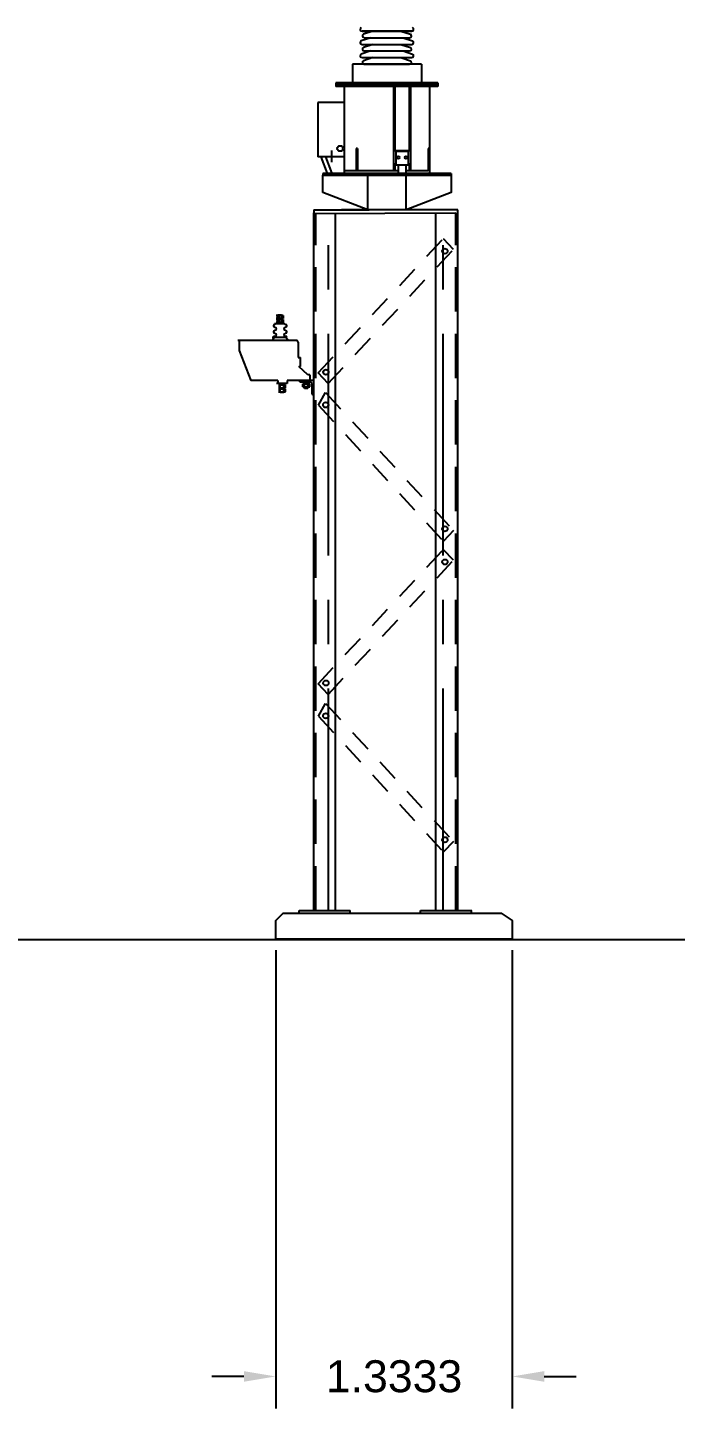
# Model space of a CAD drawing. Header units: inches. Extents: x 25.4 to 67.8, y 12.4 to 30.4.
# Drawn here: x 42.08 to 45.73, y 12.42 to 20.21 of the extents above; entities that cross this region are included whole.
import ezdxf

# ---------------------------------------------------------------- set-up
doc = ezdxf.new("R2010")
doc.units = ezdxf.units.IN
doc.header["$MEASUREMENT"] = 0
for name, pattern in [('CENTER', [2, 1.25, -0.25, 0.25, -0.25]), ('HIDDEN', [0.375, 0.25, -0.125]), ('HIDDEN2', [0.1875, 0.125, -0.0625]), ('HIDDENX2', [0.75, 0.5, -0.25])]:
    doc.linetypes.add(name, pattern=pattern)
for name, color, linetype in [('EST', 4, 'Continuous'), ('EXISTENTE', 7, 'Continuous'), ('HUECO', 7, 'Continuous'), ('L50X5', 1, 'Continuous'), ('L75X7', 2, 'Continuous'), ('LAM10', 2, 'Continuous'), ('medidas', 3, 'Continuous'), ('MURO', 1, 'Continuous'), ('OBJ', 7, 'Continuous')]:
    doc.layers.add(name, color=color, linetype=linetype)
doc.styles.get("Standard").update_dxf_attribs({"font": 'arial.ttf'})
doc.dimstyles.get("Standard").update_dxf_attribs({"dimtxt": 0.18, "dimasz": 0.18, "dimexe": 0.18, "dimexo": 0.0625, "dimgap": 0.09, "dimtad": 0, "dimtih": 1, "dimtoh": 1, "dimdec": 4, "dimzin": 0, "dimdsep": 46, "dimtxsty": 'Standard', "dimcen": 0.09, "dimadec": 0, "dimazin": 0, "dimtfac": 1, "dimtdec": 4, "dimtofl": 0, "dimtmove": 0, "dimatfit": 3, "dimfxl": 1, "dimtolj": 1, "dimtzin": 0, "dimarcsym": 0})

# ---------------------------------------------------------------- blocks, each defined once
blk = doc.blocks.new('*X24')
at = {"color": 0}
for p, q in [((4975.5, 7405.3), (4980.5, 7410.3)), ((4975.5, 7406.2), (4979.6, 7410.3)), ((4975.5, 7407.1), (4978.7, 7410.3)), ((4975.5, 7408), (4977.8, 7410.3)), ((4975.5, 7408.8), (4976.9, 7410.3)), ((4975.5, 7409.7), (4976.1, 7410.3)), ((4976.4, 7405.3), (4981.4, 7410.3)), ((4977.2, 7405.3), (4982.2, 7410.3)), ((4978.1, 7405.3), (4983.1, 7410.3)), ((4979, 7405.3), (4984, 7410.3)), ((4979.9, 7405.3), (4984.9, 7410.3)), ((4980.8, 7405.3), (4985.8, 7410.3)), ((4981.7, 7405.3), (4986.7, 7410.3)), ((4982.5, 7405.3), (4987.5, 7410.3)), ((4983.4, 7405.3), (4988.4, 7410.3)), ((4984.3, 7405.3), (4989.3, 7410.3)), ((4985.2, 7405.3), (4990.2, 7410.3)), ((4986.1, 7405.3), (4991.1, 7410.3)), ((4987, 7405.3), (4992, 7410.3)), ((4987.9, 7405.3), (4992.9, 7410.3)), ((4988.7, 7405.3), (4993.7, 7410.3)), ((4989.6, 7405.3), (4994.6, 7410.3)), ((4990.5, 7405.3), (4995.5, 7410.3)), ((4991.4, 7405.3), (4996.4, 7410.3)), ((4992.3, 7405.3), (4997.3, 7410.3)), ((4993.2, 7405.3), (4998.2, 7410.3)), ((4994, 7405.3), (4999, 7410.3)), ((4994.9, 7405.3), (4999.9, 7410.3)), ((4995.8, 7405.3), (5000.5, 7410)), ((4996.7, 7405.3), (5000.5, 7409.1)), ((4997.6, 7405.3), (5000.5, 7408.2)), ((4998.5, 7405.3), (5000.5, 7407.3)), ((4999.3, 7405.3), (5000.5, 7406.4)), ((5000.2, 7405.3), (5000.5, 7405.6)), ((5000.5, 7407.3), (5003.5, 7410.3)), ((5000.5, 7408.2), (5002.6, 7410.3)), ((5000.5, 7409.1), (5001.7, 7410.3)), ((5000.5, 7410), (5000.8, 7410.3)), ((5000.5, 7406.4), (5004.3, 7410.3)), ((5000.5, 7405.6), (5005.2, 7410.3)), ((5001.1, 7405.3), (5006.1, 7410.3)), ((5002, 7405.3), (5007, 7410.3)), ((5002.9, 7405.3), (5007.9, 7410.3)), ((5003.8, 7405.3), (5008.8, 7410.3)), ((5004.6, 7405.3), (5009.6, 7410.3)), ((5005.5, 7405.3), (5010.5, 7410.3)), ((5006.4, 7405.3), (5011.4, 7410.3)), ((5007.3, 7405.3), (5012.3, 7410.3)), ((5008.2, 7405.3), (5013.2, 7410.3)), ((5009.1, 7405.3), (5014.1, 7410.3)), ((5009.9, 7405.3), (5014.9, 7410.3)), ((5010.8, 7405.3), (5015.8, 7410.3)), ((5011.7, 7405.3), (5016.7, 7410.3)), ((5012.6, 7405.3), (5017.6, 7410.3)), ((5013.5, 7405.3), (5018.5, 7410.3)), ((5014.4, 7405.3), (5019.4, 7410.3)), ((5015.3, 7405.3), (5020.3, 7410.3)), ((5016.1, 7405.3), (5021.1, 7410.3)), ((5017, 7405.3), (5022, 7410.3)), ((5017.9, 7405.3), (5022.9, 7410.3)), ((5018.8, 7405.3), (5023.8, 7410.3)), ((5019.7, 7405.3), (5024.7, 7410.3)), ((5020.6, 7405.3), (5025.5, 7410.2)), ((5021.4, 7405.3), (5025.5, 7409.3)), ((5022.3, 7405.3), (5025.5, 7408.5)), ((5023.2, 7405.3), (5025.5, 7407.6)), ((5024.1, 7405.3), (5025.5, 7406.7)), ((5025, 7405.3), (5025.5, 7405.8))]:
    blk.add_line(p, q, dxfattribs=at)
blk = doc.blocks.new('*X23')
at = {"color": 0}
for p, q in [((4651.5, 7405.7), (4656.1, 7410.3)), ((4651.5, 7406.6), (4655.2, 7410.3)), ((4651.5, 7407.5), (4654.3, 7410.3)), ((4651.5, 7408.3), (4653.4, 7410.3)), ((4651.5, 7409.2), (4652.6, 7410.3)), ((4651.5, 7410.1), (4651.7, 7410.3)), ((4652, 7405.3), (4657, 7410.3)), ((4652.9, 7405.3), (4657.9, 7410.3)), ((4653.7, 7405.3), (4658.7, 7410.3)), ((4654.6, 7405.3), (4659.6, 7410.3)), ((4655.5, 7405.3), (4660.5, 7410.3)), ((4656.4, 7405.3), (4661.4, 7410.3)), ((4657.3, 7405.3), (4662.3, 7410.3)), ((4658.2, 7405.3), (4663.2, 7410.3)), ((4659, 7405.3), (4664, 7410.3)), ((4659.9, 7405.3), (4664.9, 7410.3)), ((4660.8, 7405.3), (4665.8, 7410.3)), ((4661.7, 7405.3), (4666.7, 7410.3)), ((4662.6, 7405.3), (4667.6, 7410.3)), ((4663.5, 7405.3), (4668.5, 7410.3)), ((4664.4, 7405.3), (4669.4, 7410.3)), ((4665.2, 7405.3), (4670.2, 7410.3)), ((4666.1, 7405.3), (4671.1, 7410.3)), ((4667, 7405.3), (4672, 7410.3)), ((4667.9, 7405.3), (4672.9, 7410.3)), ((4668.8, 7405.3), (4673.8, 7410.3)), ((4669.7, 7405.3), (4674.7, 7410.3)), ((4670.5, 7405.3), (4675.5, 7410.3)), ((4671.4, 7405.3), (4676.4, 7410.3)), ((4672.3, 7405.3), (4676.5, 7409.5)), ((4673.2, 7405.3), (4676.5, 7408.6)), ((4674.1, 7405.3), (4676.5, 7407.7)), ((4675, 7405.3), (4676.5, 7406.8)), ((4675.8, 7405.3), (4676.5, 7405.9)), ((4676.5, 7407.7), (4679.1, 7410.3)), ((4676.5, 7408.6), (4678.2, 7410.3)), ((4676.5, 7409.5), (4677.3, 7410.3)), ((4676.5, 7406.8), (4680, 7410.3)), ((4676.5, 7405.9), (4680.8, 7410.3)), ((4676.7, 7405.3), (4681.7, 7410.3)), ((4677.6, 7405.3), (4682.6, 7410.3)), ((4678.5, 7405.3), (4683.5, 7410.3)), ((4679.4, 7405.3), (4684.4, 7410.3)), ((4680.3, 7405.3), (4685.3, 7410.3)), ((4681.1, 7405.3), (4686.1, 7410.3)), ((4682, 7405.3), (4687, 7410.3)), ((4682.9, 7405.3), (4687.9, 7410.3)), ((4683.8, 7405.3), (4688.8, 7410.3)), ((4684.7, 7405.3), (4689.7, 7410.3)), ((4685.6, 7405.3), (4690.6, 7410.3)), ((4686.4, 7405.3), (4691.4, 7410.3)), ((4687.3, 7405.3), (4692.3, 7410.3)), ((4688.2, 7405.3), (4693.2, 7410.3)), ((4689.1, 7405.3), (4694.1, 7410.3)), ((4690, 7405.3), (4695, 7410.3)), ((4690.9, 7405.3), (4695.9, 7410.3)), ((4691.8, 7405.3), (4696.8, 7410.3)), ((4692.6, 7405.3), (4697.6, 7410.3)), ((4693.5, 7405.3), (4698.5, 7410.3)), ((4694.4, 7405.3), (4699.4, 7410.3)), ((4695.3, 7405.3), (4700.3, 7410.3)), ((4696.2, 7405.3), (4701.2, 7410.3)), ((4697.1, 7405.3), (4701.5, 7409.7)), ((4697.9, 7405.3), (4701.5, 7408.8)), ((4698.8, 7405.3), (4701.5, 7408)), ((4699.7, 7405.3), (4701.5, 7407.1)), ((4700.6, 7405.3), (4701.5, 7406.2)), ((4701.5, 7405.3), (4701.5, 7405.3))]:
    blk.add_line(p, q, dxfattribs=at)
blk = doc.blocks.new('*D87')
at = {"layer": 'Defpoints', "color": 0, "transparency": 16777216}
for p in [(43.4804, 15.0693), (44.8137, 15.0693), (44.8137, 12.6031)]:
    blk.add_point(p, dxfattribs=at)
at = {"layer": 'medidas', "color": 0, "lineweight": -2, "transparency": 16777216}
for p, q in [((43.4804, 15.0068), (43.4804, 12.4231)), ((44.8137, 15.0068), (44.8137, 12.4231)), ((43.3004, 12.6031), (43.1204, 12.6031)), ((44.9937, 12.6031), (45.1737, 12.6031))]:
    blk.add_line(p, q, dxfattribs=at)
at = {"layer": 'medidas', "color": 0, "transparency": 16777216}
for points in [[(43.3004, 12.6331), (43.3004, 12.5731), (43.4804, 12.6031)], [(44.9937, 12.6331), (44.9937, 12.5731), (44.8137, 12.6031)]]:
    blk.add_solid(points, dxfattribs=at)
at = {"layer": 'medidas', "color": 0, "transparency": 16777216, "insert": (44.1471, 12.6031), "char_height": 0.18, "attachment_point": 5}
blk.add_mtext('\\A1;1.3333', dxfattribs=at)

msp = doc.modelspace()

# ---------------------------------------------------------------- linework, layer by layer
at = {"color": 2}
for p, q in [((44.24754, 20.18625), (43.96707, 20.18625)), ((43.96707, 20.18625), (44.24754, 20.18625)), ((43.96707, 20.11164), (44.24754, 20.11164)), ((43.97949, 20.14894), (44.23512, 20.14894)), ((43.96707, 20.03703), (44.24754, 20.03703)), ((43.97949, 20.07433), (44.23512, 20.07433)), ((44.30143, 19.99972), (43.91318, 19.99972)), ((43.91318, 19.99972), (43.91318, 19.8941)), ((43.97949, 19.99972), (44.23512, 19.99972)), ((44.30143, 19.99972), (44.30143, 19.8941)), ((44.39483, 19.8941), (43.81979, 19.8941)), ((43.81979, 19.8941), (43.81979, 19.87454)), ((44.39483, 19.88432), (43.81979, 19.88432)), ((44.39483, 19.87454), (43.81979, 19.87454)), ((43.86673, 19.87454), (43.86673, 19.38361)), ((44.14447, 19.87454), (44.14447, 19.39828)), ((44.14447, 19.87454), (44.14447, 19.39828)), ((44.15229, 19.87454), (44.15229, 19.51108)), ((44.23248, 19.87454), (44.23248, 19.51108)), ((44.24031, 19.87454), (44.24031, 19.39828)), ((44.34788, 19.87454), (44.34788, 19.52412)), ((44.39483, 19.8941), (44.39483, 19.87454)), ((43.71808, 19.783), (43.71808, 19.47789)), ((43.86673, 19.783), (43.71808, 19.783)), ((43.86673, 19.47789), (43.71808, 19.47789)), ((43.77212, 19.38361), (43.73722, 19.47789)), ((43.79819, 19.38361), (43.76329, 19.47789)), ((43.79534, 19.51263), (43.79534, 19.44762)), ((43.86673, 19.47789), (43.86673, 19.38361)), ((43.93323, 19.52412), (43.93323, 19.39828)), ((43.94105, 19.52412), (43.93323, 19.52412)), ((43.94105, 19.52412), (43.94105, 19.39828)), ((44.15229, 19.52412), (44.14447, 19.52412)), ((44.24031, 19.51108), (44.14447, 19.51108)), ((44.24031, 19.52412), (44.23248, 19.52412)), ((44.34788, 19.52412), (44.34006, 19.52412)), ((44.34006, 19.52412), (44.34006, 19.39828)), ((44.34788, 19.52412), (44.34788, 19.38361)), ((43.74546, 19.38361), (43.74546, 19.37383)), ((44.17087, 19.39828), (43.86673, 19.39828)), ((44.15809, 19.43676), (44.14447, 19.43676)), ((44.15229, 19.43676), (44.15229, 19.39828)), ((44.34006, 19.39828), (44.2139, 19.39828)), ((44.24031, 19.43676), (44.22668, 19.43676)), ((44.23248, 19.43676), (44.23248, 19.39828)), ((44.46915, 19.38361), (44.46915, 19.37383)), ((43.48042, 15.06929), (44.80666, 15.06929))]:
    msp.add_line(p, q, dxfattribs=at)
at = {"color": 2, "linetype": 'HIDDENX2'}
for p, q in [((43.99973, 19.17824), (43.99973, 19.37383)), ((44.21488, 19.17824), (44.21488, 19.37383))]:
    msp.add_line(p, q, dxfattribs=at)
at = {"color": 2}
for centre, radius in [((43.84274, 19.52483), 0.01565), ((44.17087, 19.47392), 0.00685), ((44.2139, 19.47392), 0.00685)]:
    msp.add_circle(centre, radius, dxfattribs=at)
at = {"layer": 'EST', "color": 2}
for p, q in [((44.15809, 19.50693), (44.15809, 19.43036)), ((44.22668, 19.50693), (44.15809, 19.50693)), ((44.22668, 19.50693), (44.22668, 19.43036)), ((43.95768, 19.38361), (43.95768, 19.37872)), ((44.00658, 19.38361), (44.00658, 19.37872)), ((44.22668, 19.43036), (44.15809, 19.43036)), ((44.17087, 19.43036), (44.17087, 19.38361)), ((44.2139, 19.43036), (44.2139, 19.38361)), ((44.27454, 19.38361), (44.27454, 19.37872)), ((44.32343, 19.38361), (44.32343, 19.37872)), ((43.95768, 19.37872), (44.00658, 19.37872)), ((44.32343, 19.37872), (44.27454, 19.37872)), ((43.53006, 18.53586), (43.47413, 18.53586)), ((43.47583, 18.53257), (43.48077, 18.53586)), ((43.52184, 18.58305), (43.48235, 18.58305)), ((43.52184, 18.5666), (43.48235, 18.5666)), ((43.52184, 18.56054), (43.48235, 18.56054)), ((43.52184, 18.54409), (43.48235, 18.54409)), ((43.48899, 18.58305), (43.48899, 18.5666)), ((43.48899, 18.56054), (43.48899, 18.54409)), ((43.51197, 18.58522), (43.49222, 18.58522)), ((43.49886, 18.58522), (43.49886, 18.53586)), ((43.51197, 18.58522), (43.51197, 18.53586)), ((43.52184, 18.58305), (43.52184, 18.5666)), ((43.52184, 18.56054), (43.52184, 18.54409)), ((43.535, 18.53257), (43.53006, 18.53586)), ((43.54323, 18.45853), (43.46096, 18.45853)), ((43.59753, 18.44207), (43.2668, 18.44207)), ((43.27344, 18.44207), (43.27344, 18.38572)), ((43.27344, 18.38572), (43.33926, 18.21665)), ((43.60576, 18.43385), (43.60576, 18.34701)), ((43.60576, 18.34701), (43.62006, 18.34701)), ((43.6617, 18.24956), (43.61019, 18.29582)), ((43.61019, 18.29582), (43.62006, 18.29582)), ((43.62006, 18.29582), (43.62006, 18.34701)), ((43.49201, 18.21665), (43.33926, 18.21665)), ((43.49201, 18.21665), (43.49201, 18.2002)), ((43.54515, 18.21665), (43.54515, 18.2002)), ((43.64195, 18.21665), (43.54515, 18.21665)), ((43.67157, 18.24956), (43.6617, 18.24956)), ((43.67157, 18.21665), (43.6617, 18.21665)), ((43.67157, 18.24956), (43.67157, 18.21665)), ((43.54515, 18.2002), (43.48537, 18.2002)), ((43.49551, 18.19197), (43.535, 18.19197)), ((43.49551, 18.17551), (43.535, 18.17551)), ((43.49551, 18.16946), (43.535, 18.16946)), ((43.49551, 18.153), (43.535, 18.153)), ((43.50216, 18.17551), (43.50216, 18.19197)), ((43.50216, 18.153), (43.50216, 18.16946)), ((43.50539, 18.15083), (43.50539, 18.2002)), ((43.50539, 18.15083), (43.52513, 18.15083)), ((43.52513, 18.15083), (43.52513, 18.2002)), ((43.535, 18.17551), (43.535, 18.19197)), ((43.535, 18.153), (43.535, 18.16946)), ((43.63208, 18.19776), (43.67157, 18.19776)), ((43.63208, 18.1813), (43.63208, 18.19776)), ((43.63208, 18.1813), (43.67157, 18.1813)), ((43.64195, 18.17213), (43.64195, 18.20842)), ((43.6617, 18.17213), (43.64195, 18.17213)), ((43.6617, 18.17213), (43.6617, 18.20842)), ((43.67157, 18.1813), (43.67157, 18.19776))]:
    msp.add_line(p, q, dxfattribs=at)
at = {"layer": 'EST', "color": 2, "linetype": 'Continuous'}
for p, q in [((43.69456, 18.21665), (43.61229, 18.21665)), ((43.69456, 18.13438), (43.69456, 18.21665)), ((43.67152, 18.20842), (43.62051, 18.20842))]:
    msp.add_line(p, q, dxfattribs=at)
msp.add_lwpolyline([(43.69456, 18.13438, -0.4142136), (43.68633, 18.14261), (43.68633, 18.19361)], format="xyb", dxfattribs=at)
at = {"layer": 'EST', "color": 2}
for centre, radius, start, end in [((43.47583, 18.52434), 0.00823, 90, 270), ((43.535, 18.52434), 0.00823, 270, 90), ((43.37981, 18.52041), 0.11052, 314.860952, 325.948608), ((43.47583, 18.49144), 0.00823, 90, 270), ((43.47583, 18.45853), 0.00823, 90, 180), ((43.47583, 18.50789), 0.00823, 270, 90), ((43.47583, 18.47498), 0.00823, 270, 90), ((43.535, 18.50789), 0.00823, 90, 270), ((43.535, 18.47498), 0.00823, 90, 270), ((43.535, 18.49144), 0.00823, 270, 90), ((43.535, 18.45853), 0.00823, 0, 90), ((43.63102, 18.52041), 0.11052, 214.051392, 225.139048), ((43.59753, 18.43385), 0.00823, 360, 90)]:
    msp.add_arc(centre, radius, start, end, dxfattribs=at)
at = {"layer": 'EST', "color": 2, "linetype": 'Continuous'}
for centre, radius, start, end in [((43.62051, 18.21665), 0.00823, 180, 270), ((43.67152, 18.19361), 0.01481, 26.3878, 90), ((43.67152, 18.19361), 0.01481, 0, 26.3878)]:
    msp.add_arc(centre, radius, start, end, dxfattribs=at)
at = {"layer": 'EXISTENTE', "color": 2, "linetype": 'Continuous'}
for p, q in [((44.02841, 20.18625), (43.97498, 20.16865)), ((44.1862, 20.18625), (44.23963, 20.16865)), ((44.01599, 20.14894), (43.96256, 20.13135)), ((44.02841, 20.11164), (43.97498, 20.09404)), ((44.1862, 20.11164), (44.23963, 20.09404)), ((44.19862, 20.14894), (44.25205, 20.13135)), ((44.01599, 20.07433), (43.96256, 20.05674)), ((44.02841, 20.03703), (43.97498, 20.01943)), ((44.1862, 20.03703), (44.23963, 20.01943)), ((44.19862, 20.07433), (44.25205, 20.05674))]:
    msp.add_line(p, q, dxfattribs=at)
for centre, start, end in [((43.96707, 20.19662), 115.760043, 269.994319), ((43.97949, 20.15931), 115.760043, 270), ((44.23512, 20.15931), 269.998194, 64.239957), ((44.24754, 20.19662), 270, 64.239957), ((43.96707, 20.12201), 115.760043, 269.994319), ((43.97949, 20.0847), 115.760043, 270), ((44.23512, 20.0847), 269.998194, 64.239957), ((44.24754, 20.12201), 270, 64.239957), ((43.96707, 20.0474), 115.760043, 269.994319), ((43.97949, 20.01009), 115.760043, 270), ((44.23512, 20.01009), 269.998194, 64.239957), ((44.24754, 20.0474), 270, 64.239957)]:
    msp.add_arc(centre, 0.01037, start, end, dxfattribs=at)
at = {"layer": 'HUECO', "color": 2}
for centre in [(44.43396, 18.94615), (43.7633, 18.26381), (43.76202, 18.07921), (44.43396, 17.3805), (44.43396, 17.19406), (43.7633, 16.51172), (43.76202, 16.32712), (44.43396, 15.62841)]:
    msp.add_circle(centre, 0.01481, dxfattribs=at)
at = {"layer": 'L50X5', "color": 2, "linetype": 'HIDDEN2'}
for p, q in [((43.71868, 18.25945), (44.4238, 19.01524)), ((44.48195, 18.95543), (44.42546, 19.01524)), ((43.77517, 18.19964), (44.48195, 18.95543)), ((43.77517, 18.19964), (43.71868, 18.25945)), ((43.72089, 18.07726), (43.76085, 18.14918)), ((43.76085, 18.14918), (44.48195, 17.37123)), ((43.72089, 18.07726), (44.42546, 17.31141)), ((44.48195, 17.37123), (44.42546, 17.31141)), ((43.71868, 16.50736), (44.4238, 17.26315)), ((43.77517, 16.44755), (44.48195, 17.20334)), ((44.48195, 17.20334), (44.42546, 17.26315)), ((43.77517, 16.44755), (43.71868, 16.50736)), ((43.72089, 16.32517), (43.76085, 16.39709)), ((43.76085, 16.39709), (44.48195, 15.61914)), ((43.72089, 16.32517), (44.42546, 15.55933)), ((44.48195, 15.61914), (44.42546, 15.55933))]:
    msp.add_line(p, q, dxfattribs=at)
at = {"layer": 'L75X7', "color": 2}
for p, q in [((43.69456, 15.23022), (43.69456, 19.16277)), ((43.81796, 15.23022), (43.81796, 19.16277)), ((44.38267, 15.23022), (44.38267, 19.16277)), ((44.50607, 15.23022), (44.50607, 19.17922))]:
    msp.add_line(p, q, dxfattribs=at)
at = {"layer": 'L75X7', "color": 2, "linetype": 'HIDDEN'}
for p, q in [((43.70607, 15.23022), (43.70607, 19.16277)), ((44.49456, 15.23022), (44.49456, 19.16277))]:
    msp.add_line(p, q, dxfattribs=at)
at = {"layer": 'L75X7', "color": 2, "linetype": 'CENTER'}
for p, q in [((43.77683, 15.23022), (43.77683, 19.16277)), ((44.4238, 15.23022), (44.4238, 19.16277))]:
    msp.add_line(p, q, dxfattribs=at)
at = {"layer": 'LAM10', "color": 2}
for p, q in [((44.46915, 19.38361), (43.74546, 19.38361)), ((44.46915, 19.37383), (43.74546, 19.37383)), ((43.69568, 19.17922), (43.69456, 19.15824)), ((43.69456, 19.15824), (44.49456, 19.16277)), ((44.50607, 19.17922), (43.8503, 19.17922)), ((43.52156, 15.21376), (43.80951, 15.21376)), ((43.61219, 15.21376), (43.61219, 15.23022)), ((43.61229, 15.23022), (43.90023, 15.23022)), ((43.90024, 15.21376), (43.90024, 15.23022)), ((44.20604, 15.21376), (44.49399, 15.21376)), ((44.29666, 15.21376), (44.29666, 15.23022)), ((44.29677, 15.23022), (44.58472, 15.23022)), ((44.58455, 15.21376), (44.58455, 15.23022))]:
    msp.add_line(p, q, dxfattribs=at)
msp.add_lwpolyline([(43.74546, 19.27603), (43.74546, 19.37383), (44.46915, 19.37383), (44.46915, 19.27603), (44.21488, 19.17824), (43.99973, 19.17824)], close=True, dxfattribs=at)
at = {"layer": 'medidas', "color": 40, "true_color": 0xf8d731}
msp.add_line((29.31887, 15.06602), (59.56255, 15.06602), dxfattribs=at)
at = {"layer": 'MURO', "color": 2}
msp.add_lwpolyline([(43.48042, 15.06929), (43.48042, 15.17263), (43.52156, 15.21376), (44.75061, 15.21376), (44.81339, 15.1734), (44.81368, 15.06929)], dxfattribs=at)
at = {"layer": 'OBJ', "color": 2}
msp.add_line((43.69568, 19.17922), (44.00741, 19.17922), dxfattribs=at)

# ---------------------------------------------------------------- block references
at = {"layer": 'EST', "color": 2, "xscale": -0.000977958229535513, "yscale": 0.000977958229535513, "zscale": 0.000977958229535513}
for name in ['*X24', '*X23']:
    msp.add_blockref(name, (48.87241, 12.13667), dxfattribs=at)

# ---------------------------------------------------------------- dimensions: what is measured, and where the dimension line sits
at = {"layer": 'medidas', "color": 40, "true_color": 0xf8d731}
dim = msp.add_linear_dim(base=(44.81368, 12.60312), p1=(43.48042, 15.06929), p2=(44.81368, 15.06929), dimstyle='Standard', dxfattribs=at)
dim.commit()
dim.dimension.update_dxf_attribs({"geometry": '*D87', "text_midpoint": (44.14705, 12.60312)})

doc.saveas('drawing.dxf')
